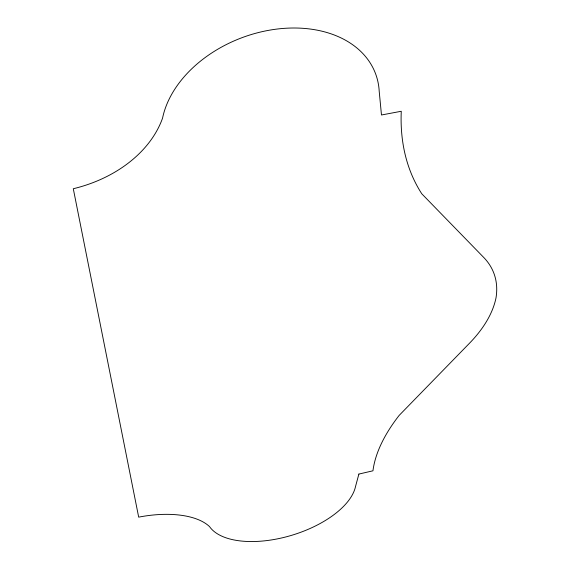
<?xml version="1.0" encoding="UTF-8"?>
<svg xmlns="http://www.w3.org/2000/svg" width="570" height="570" viewBox="0 0 570 570"><rect width="100%" height="100%" fill="white"/><g stroke="black" fill="none" stroke-linecap="round" stroke-linejoin="round"><path stroke-width="0.85" d="M358.879 474.069L355.523 486.516A77.527 38.197 -16.9 0 1 288.049 536.349A77.527 38.197 -16.9 0 1 209.561 526.637A77.584 37.022 -13.7 0 0 138.681 517.14L73.288 188.734A121.859 91.228 -8.2 0 0 162.557 118.133A112.504 80.662 -20.6 0 1 276.806 29.084A112.504 80.662 -20.6 0 1 379.207 91.314L381.472 114.99L401.266 111.271A332.303 200.163 -34.9 0 0 421.779 193.793L483.417 257.134A130.758 75.482 -20.7 0 1 496.014 297.846A131.05 75.81 -20.7 0 1 469.188 343.546L399.135 415.43A222.272 104.524 -23.6 0 0 372.958 470.799L358.879 474.069"/></g></svg>
